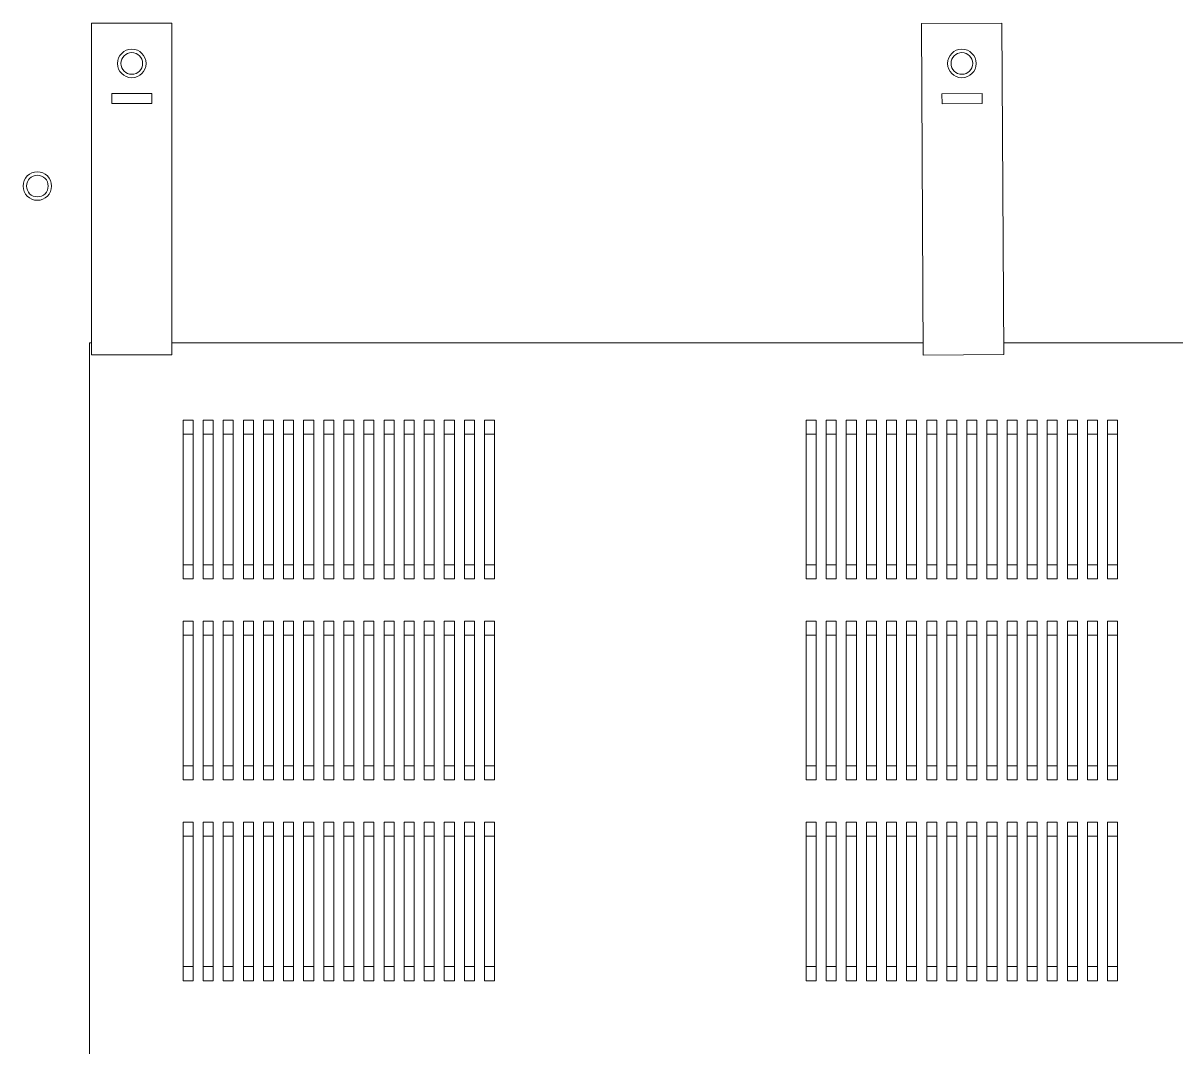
# Model space of a CAD drawing. Extents: x 758840 to 1108724, y -102573 to 143521.
# Drawn here: x 877098.5 to 877385.5, y 66687.6 to 66942.7 of the extents above; entities that cross this region are included whole.
import ezdxf

# ---------------------------------------------------------------- set-up
doc = ezdxf.new("R2010")
doc.units = 0
doc.header["$LTSCALE"] = 1000
doc.header["$MEASUREMENT"] = 0
doc.layers.add('02电气-设备', color=255, linetype='Continuous')

# ---------------------------------------------------------------- blocks, each defined once
blk = doc.blocks.new('低压总进线柜')
at = {"linetype": 'Continuous', "lineweight": 15}
for p, q in [((610.5, 510), (630.5, 510)), ((610.5, 427.5), (610.5, 510)), ((630.5, 510), (630.5, 427.5)), ((816.94, 509.94), (836.94, 510.06)), ((817.4, 427.45), (816.94, 509.94)), ((836.94, 510.06), (837.4, 427.56)), ((615.5, 492.5), (625.5, 492.5)), ((615.5, 490), (615.5, 492.5)), ((625.5, 492.5), (625.5, 490)), ((822.04, 492.47), (832.04, 492.53)), ((822.06, 489.97), (822.04, 492.47)), ((832.04, 492.53), (832.06, 490.03)), ((625.5, 490), (615.5, 490)), ((832.06, 490.03), (822.06, 489.97)), ((610, 430.5), (610.5, 430.5)), ((610, 65), (610, 430.5)), ((630.5, 430.5), (817.38, 430.5)), ((837.38, 430.5), (1023.5, 430.5)), ((630.5, 427.5), (610.5, 427.5)), ((837.4, 427.56), (817.4, 427.45)), ((635.75, 411.24), (633.25, 411.24)), ((633.25, 407.74), (633.25, 411.24)), ((635.75, 407.74), (635.75, 411.24)), ((640.75, 411.24), (638.25, 411.24)), ((638.25, 407.74), (638.25, 411.24)), ((640.75, 407.74), (640.75, 411.24)), ((645.75, 411.24), (643.25, 411.24)), ((643.25, 407.74), (643.25, 411.24)), ((645.75, 407.74), (645.75, 411.24)), ((650.75, 411.24), (648.25, 411.24)), ((648.25, 407.74), (648.25, 411.24)), ((650.75, 407.74), (650.75, 411.24)), ((655.75, 411.24), (653.25, 411.24)), ((653.25, 407.74), (653.25, 411.24)), ((655.75, 407.74), (655.75, 411.24)), ((660.75, 411.24), (658.25, 411.24)), ((658.25, 407.74), (658.25, 411.24)), ((660.75, 407.74), (660.75, 411.24)), ((665.75, 411.24), (663.25, 411.24)), ((663.25, 407.74), (663.25, 411.24)), ((665.75, 407.74), (665.75, 411.24)), ((670.75, 411.24), (668.25, 411.24)), ((668.25, 407.74), (668.25, 411.24)), ((670.75, 407.74), (670.75, 411.24)), ((675.75, 411.24), (673.25, 411.24)), ((673.25, 407.74), (673.25, 411.24)), ((675.75, 407.74), (675.75, 411.24)), ((680.75, 411.24), (678.25, 411.24)), ((678.25, 407.74), (678.25, 411.24)), ((680.75, 407.74), (680.75, 411.24)), ((685.75, 411.24), (683.25, 411.24)), ((683.25, 407.74), (683.25, 411.24)), ((685.75, 407.74), (685.75, 411.24)), ((690.75, 411.24), (688.25, 411.24)), ((688.25, 407.74), (688.25, 411.24)), ((690.75, 407.74), (690.75, 411.24)), ((695.75, 411.24), (693.25, 411.24)), ((693.25, 407.74), (693.25, 411.24)), ((695.75, 407.74), (695.75, 411.24)), ((700.75, 411.24), (698.25, 411.24)), ((698.25, 407.74), (698.25, 411.24)), ((700.75, 407.74), (700.75, 411.24)), ((705.75, 411.24), (703.25, 411.24)), ((703.25, 407.74), (703.25, 411.24)), ((705.75, 407.74), (705.75, 411.24)), ((710.75, 411.24), (708.25, 411.24)), ((708.25, 407.74), (708.25, 411.24)), ((710.75, 407.74), (710.75, 411.24)), ((790.75, 411.24), (788.25, 411.24)), ((788.25, 407.74), (788.25, 411.24)), ((790.75, 407.74), (790.75, 411.24)), ((795.75, 411.24), (793.25, 411.24)), ((793.25, 407.74), (793.25, 411.24)), ((795.75, 407.74), (795.75, 411.24)), ((800.75, 411.24), (798.25, 411.24)), ((798.25, 407.74), (798.25, 411.24)), ((800.75, 407.74), (800.75, 411.24)), ((805.75, 411.24), (803.25, 411.24)), ((803.25, 407.74), (803.25, 411.24)), ((805.75, 407.74), (805.75, 411.24)), ((810.75, 411.24), (808.25, 411.24)), ((808.25, 407.74), (808.25, 411.24)), ((810.75, 407.74), (810.75, 411.24)), ((815.75, 411.24), (813.25, 411.24)), ((813.25, 407.74), (813.25, 411.24)), ((815.75, 407.74), (815.75, 411.24)), ((820.75, 411.24), (818.25, 411.24)), ((818.25, 407.74), (818.25, 411.24)), ((820.75, 407.74), (820.75, 411.24)), ((825.75, 411.24), (823.25, 411.24)), ((823.25, 407.74), (823.25, 411.24)), ((825.75, 407.74), (825.75, 411.24)), ((830.75, 411.24), (828.25, 411.24)), ((828.25, 407.74), (828.25, 411.24)), ((830.75, 407.74), (830.75, 411.24)), ((835.75, 411.24), (833.25, 411.24)), ((833.25, 407.74), (833.25, 411.24)), ((835.75, 407.74), (835.75, 411.24)), ((840.75, 411.24), (838.25, 411.24)), ((838.25, 407.74), (838.25, 411.24)), ((840.75, 407.74), (840.75, 411.24)), ((845.75, 411.24), (843.25, 411.24)), ((843.25, 407.74), (843.25, 411.24)), ((845.75, 407.74), (845.75, 411.24)), ((850.75, 411.24), (848.25, 411.24)), ((848.25, 407.74), (848.25, 411.24)), ((850.75, 407.74), (850.75, 411.24)), ((855.75, 411.24), (853.25, 411.24)), ((853.25, 407.74), (853.25, 411.24)), ((855.75, 407.74), (855.75, 411.24)), ((860.75, 411.24), (858.25, 411.24)), ((858.25, 407.74), (858.25, 411.24)), ((860.75, 407.74), (860.75, 411.24)), ((865.75, 411.24), (863.25, 411.24)), ((863.25, 407.74), (863.25, 411.24)), ((865.75, 407.74), (865.75, 411.24)), ((635.75, 407.74), (633.25, 407.74)), ((633.25, 375.26), (633.25, 407.74)), ((635.75, 375.26), (635.75, 407.74)), ((640.75, 407.74), (638.25, 407.74)), ((638.25, 375.26), (638.25, 407.74)), ((640.75, 375.26), (640.75, 407.74)), ((645.75, 407.74), (643.25, 407.74)), ((643.25, 375.26), (643.25, 407.74)), ((645.75, 375.26), (645.75, 407.74)), ((650.75, 407.74), (648.25, 407.74)), ((648.25, 375.26), (648.25, 407.74)), ((650.75, 375.26), (650.75, 407.74)), ((655.75, 407.74), (653.25, 407.74)), ((653.25, 375.26), (653.25, 407.74)), ((655.75, 375.26), (655.75, 407.74)), ((660.75, 407.74), (658.25, 407.74)), ((658.25, 375.26), (658.25, 407.74)), ((660.75, 375.26), (660.75, 407.74)), ((665.75, 407.74), (663.25, 407.74)), ((663.25, 375.26), (663.25, 407.74)), ((665.75, 375.26), (665.75, 407.74)), ((670.75, 407.74), (668.25, 407.74)), ((668.25, 375.26), (668.25, 407.74)), ((670.75, 375.26), (670.75, 407.74)), ((675.75, 407.74), (673.25, 407.74)), ((673.25, 375.26), (673.25, 407.74)), ((675.75, 375.26), (675.75, 407.74)), ((680.75, 407.74), (678.25, 407.74)), ((678.25, 375.26), (678.25, 407.74)), ((680.75, 375.26), (680.75, 407.74)), ((685.75, 407.74), (683.25, 407.74)), ((683.25, 375.26), (683.25, 407.74)), ((685.75, 375.26), (685.75, 407.74)), ((690.75, 407.74), (688.25, 407.74)), ((688.25, 375.26), (688.25, 407.74)), ((690.75, 375.26), (690.75, 407.74)), ((695.75, 407.74), (693.25, 407.74)), ((693.25, 375.26), (693.25, 407.74)), ((695.75, 375.26), (695.75, 407.74)), ((700.75, 407.74), (698.25, 407.74)), ((698.25, 375.26), (698.25, 407.74)), ((700.75, 375.26), (700.75, 407.74)), ((705.75, 407.74), (703.25, 407.74)), ((703.25, 375.26), (703.25, 407.74)), ((705.75, 375.26), (705.75, 407.74)), ((710.75, 407.74), (708.25, 407.74)), ((708.25, 375.26), (708.25, 407.74)), ((710.75, 375.26), (710.75, 407.74)), ((790.75, 407.74), (788.25, 407.74)), ((788.25, 375.26), (788.25, 407.74)), ((790.75, 375.26), (790.75, 407.74)), ((795.75, 407.74), (793.25, 407.74)), ((793.25, 375.26), (793.25, 407.74)), ((795.75, 375.26), (795.75, 407.74)), ((800.75, 407.74), (798.25, 407.74)), ((798.25, 375.26), (798.25, 407.74)), ((800.75, 375.26), (800.75, 407.74)), ((805.75, 407.74), (803.25, 407.74)), ((803.25, 375.26), (803.25, 407.74)), ((805.75, 375.26), (805.75, 407.74)), ((810.75, 407.74), (808.25, 407.74)), ((808.25, 375.26), (808.25, 407.74)), ((810.75, 375.26), (810.75, 407.74)), ((815.75, 407.74), (813.25, 407.74)), ((813.25, 375.26), (813.25, 407.74)), ((815.75, 375.26), (815.75, 407.74)), ((820.75, 407.74), (818.25, 407.74)), ((818.25, 375.26), (818.25, 407.74)), ((820.75, 375.26), (820.75, 407.74)), ((825.75, 407.74), (823.25, 407.74)), ((823.25, 375.26), (823.25, 407.74)), ((825.75, 375.26), (825.75, 407.74)), ((830.75, 407.74), (828.25, 407.74)), ((828.25, 375.26), (828.25, 407.74)), ((830.75, 375.26), (830.75, 407.74)), ((835.75, 407.74), (833.25, 407.74)), ((833.25, 375.26), (833.25, 407.74)), ((835.75, 375.26), (835.75, 407.74)), ((840.75, 407.74), (838.25, 407.74)), ((838.25, 375.26), (838.25, 407.74)), ((840.75, 375.26), (840.75, 407.74)), ((845.75, 407.74), (843.25, 407.74)), ((843.25, 375.26), (843.25, 407.74)), ((845.75, 375.26), (845.75, 407.74)), ((850.75, 407.74), (848.25, 407.74)), ((848.25, 375.26), (848.25, 407.74)), ((850.75, 375.26), (850.75, 407.74)), ((855.75, 407.74), (853.25, 407.74)), ((853.25, 375.26), (853.25, 407.74)), ((855.75, 375.26), (855.75, 407.74)), ((860.75, 407.74), (858.25, 407.74)), ((858.25, 375.26), (858.25, 407.74)), ((860.75, 375.26), (860.75, 407.74)), ((865.75, 407.74), (863.25, 407.74)), ((863.25, 375.26), (863.25, 407.74)), ((865.75, 375.26), (865.75, 407.74)), ((635.75, 375.26), (633.25, 375.26)), ((633.25, 371.76), (633.25, 375.26)), ((635.75, 371.76), (635.75, 375.26)), ((640.75, 375.26), (638.25, 375.26)), ((638.25, 371.76), (638.25, 375.26)), ((640.75, 371.76), (640.75, 375.26)), ((645.75, 375.26), (643.25, 375.26)), ((643.25, 371.76), (643.25, 375.26)), ((645.75, 371.76), (645.75, 375.26)), ((650.75, 375.26), (648.25, 375.26)), ((648.25, 371.76), (648.25, 375.26)), ((650.75, 371.76), (650.75, 375.26)), ((655.75, 375.26), (653.25, 375.26)), ((653.25, 371.76), (653.25, 375.26)), ((655.75, 371.76), (655.75, 375.26)), ((660.75, 375.26), (658.25, 375.26)), ((658.25, 371.76), (658.25, 375.26)), ((660.75, 371.76), (660.75, 375.26)), ((665.75, 375.26), (663.25, 375.26)), ((663.25, 371.76), (663.25, 375.26)), ((665.75, 371.76), (665.75, 375.26)), ((670.75, 375.26), (668.25, 375.26)), ((668.25, 371.76), (668.25, 375.26)), ((670.75, 371.76), (670.75, 375.26)), ((675.75, 375.26), (673.25, 375.26)), ((673.25, 371.76), (673.25, 375.26)), ((675.75, 371.76), (675.75, 375.26)), ((680.75, 375.26), (678.25, 375.26)), ((678.25, 371.76), (678.25, 375.26)), ((680.75, 371.76), (680.75, 375.26)), ((685.75, 375.26), (683.25, 375.26)), ((683.25, 371.76), (683.25, 375.26)), ((685.75, 371.76), (685.75, 375.26)), ((690.75, 375.26), (688.25, 375.26)), ((688.25, 371.76), (688.25, 375.26)), ((690.75, 371.76), (690.75, 375.26)), ((695.75, 375.26), (693.25, 375.26)), ((693.25, 371.76), (693.25, 375.26)), ((695.75, 371.76), (695.75, 375.26)), ((700.75, 375.26), (698.25, 375.26)), ((698.25, 371.76), (698.25, 375.26)), ((700.75, 371.76), (700.75, 375.26)), ((705.75, 375.26), (703.25, 375.26)), ((703.25, 371.76), (703.25, 375.26)), ((705.75, 371.76), (705.75, 375.26)), ((710.75, 375.26), (708.25, 375.26)), ((708.25, 371.76), (708.25, 375.26)), ((710.75, 371.76), (710.75, 375.26)), ((790.75, 375.26), (788.25, 375.26)), ((788.25, 371.76), (788.25, 375.26)), ((790.75, 371.76), (790.75, 375.26)), ((795.75, 375.26), (793.25, 375.26)), ((793.25, 371.76), (793.25, 375.26)), ((795.75, 371.76), (795.75, 375.26)), ((800.75, 375.26), (798.25, 375.26)), ((798.25, 371.76), (798.25, 375.26)), ((800.75, 371.76), (800.75, 375.26)), ((805.75, 375.26), (803.25, 375.26)), ((803.25, 371.76), (803.25, 375.26)), ((805.75, 371.76), (805.75, 375.26)), ((810.75, 375.26), (808.25, 375.26)), ((808.25, 371.76), (808.25, 375.26)), ((810.75, 371.76), (810.75, 375.26)), ((815.75, 375.26), (813.25, 375.26)), ((813.25, 371.76), (813.25, 375.26)), ((815.75, 371.76), (815.75, 375.26)), ((820.75, 375.26), (818.25, 375.26)), ((818.25, 371.76), (818.25, 375.26)), ((820.75, 371.76), (820.75, 375.26)), ((825.75, 375.26), (823.25, 375.26)), ((823.25, 371.76), (823.25, 375.26)), ((825.75, 371.76), (825.75, 375.26)), ((830.75, 375.26), (828.25, 375.26)), ((828.25, 371.76), (828.25, 375.26)), ((830.75, 371.76), (830.75, 375.26)), ((835.75, 375.26), (833.25, 375.26)), ((833.25, 371.76), (833.25, 375.26)), ((835.75, 371.76), (835.75, 375.26)), ((840.75, 375.26), (838.25, 375.26)), ((838.25, 371.76), (838.25, 375.26)), ((840.75, 371.76), (840.75, 375.26)), ((845.75, 375.26), (843.25, 375.26)), ((843.25, 371.76), (843.25, 375.26)), ((845.75, 371.76), (845.75, 375.26)), ((850.75, 375.26), (848.25, 375.26)), ((848.25, 371.76), (848.25, 375.26)), ((850.75, 371.76), (850.75, 375.26)), ((855.75, 375.26), (853.25, 375.26)), ((853.25, 371.76), (853.25, 375.26)), ((855.75, 371.76), (855.75, 375.26)), ((860.75, 375.26), (858.25, 375.26)), ((858.25, 371.76), (858.25, 375.26)), ((860.75, 371.76), (860.75, 375.26)), ((865.75, 375.26), (863.25, 375.26)), ((863.25, 371.76), (863.25, 375.26)), ((865.75, 371.76), (865.75, 375.26)), ((633.25, 371.76), (635.75, 371.76)), ((638.25, 371.76), (640.75, 371.76)), ((643.25, 371.76), (645.75, 371.76)), ((648.25, 371.76), (650.75, 371.76)), ((653.25, 371.76), (655.75, 371.76)), ((658.25, 371.76), (660.75, 371.76)), ((663.25, 371.76), (665.75, 371.76)), ((668.25, 371.76), (670.75, 371.76)), ((673.25, 371.76), (675.75, 371.76)), ((678.25, 371.76), (680.75, 371.76)), ((683.25, 371.76), (685.75, 371.76)), ((688.25, 371.76), (690.75, 371.76)), ((693.25, 371.76), (695.75, 371.76)), ((698.25, 371.76), (700.75, 371.76)), ((703.25, 371.76), (705.75, 371.76)), ((708.25, 371.76), (710.75, 371.76)), ((788.25, 371.76), (790.75, 371.76)), ((793.25, 371.76), (795.75, 371.76)), ((798.25, 371.76), (800.75, 371.76)), ((803.25, 371.76), (805.75, 371.76)), ((808.25, 371.76), (810.75, 371.76)), ((813.25, 371.76), (815.75, 371.76)), ((818.25, 371.76), (820.75, 371.76)), ((823.25, 371.76), (825.75, 371.76)), ((828.25, 371.76), (830.75, 371.76)), ((833.25, 371.76), (835.75, 371.76)), ((838.25, 371.76), (840.75, 371.76)), ((843.25, 371.76), (845.75, 371.76)), ((848.25, 371.76), (850.75, 371.76)), ((853.25, 371.76), (855.75, 371.76)), ((858.25, 371.76), (860.75, 371.76)), ((863.25, 371.76), (865.75, 371.76)), ((633.25, 357.74), (633.25, 361.24)), ((635.75, 361.24), (633.25, 361.24)), ((635.75, 357.74), (635.75, 361.24)), ((638.25, 357.74), (638.25, 361.24)), ((640.75, 361.24), (638.25, 361.24)), ((640.75, 357.74), (640.75, 361.24)), ((643.25, 357.74), (643.25, 361.24)), ((645.75, 361.24), (643.25, 361.24)), ((645.75, 357.74), (645.75, 361.24)), ((648.25, 357.74), (648.25, 361.24)), ((650.75, 361.24), (648.25, 361.24)), ((650.75, 357.74), (650.75, 361.24)), ((653.25, 357.74), (653.25, 361.24)), ((655.75, 361.24), (653.25, 361.24)), ((655.75, 357.74), (655.75, 361.24)), ((658.25, 357.74), (658.25, 361.24)), ((660.75, 361.24), (658.25, 361.24)), ((660.75, 357.74), (660.75, 361.24)), ((663.25, 357.74), (663.25, 361.24)), ((665.75, 361.24), (663.25, 361.24)), ((665.75, 357.74), (665.75, 361.24)), ((668.25, 357.74), (668.25, 361.24)), ((670.75, 361.24), (668.25, 361.24)), ((670.75, 357.74), (670.75, 361.24)), ((673.25, 357.74), (673.25, 361.24)), ((675.75, 361.24), (673.25, 361.24)), ((675.75, 357.74), (675.75, 361.24)), ((678.25, 357.74), (678.25, 361.24)), ((680.75, 361.24), (678.25, 361.24)), ((680.75, 357.74), (680.75, 361.24)), ((683.25, 357.74), (683.25, 361.24)), ((685.75, 361.24), (683.25, 361.24)), ((685.75, 357.74), (685.75, 361.24)), ((688.25, 357.74), (688.25, 361.24)), ((690.75, 361.24), (688.25, 361.24)), ((690.75, 357.74), (690.75, 361.24)), ((695.75, 361.24), (693.25, 361.24)), ((693.25, 357.74), (693.25, 361.24)), ((695.75, 357.74), (695.75, 361.24)), ((700.75, 361.24), (698.25, 361.24)), ((698.25, 357.74), (698.25, 361.24)), ((700.75, 357.74), (700.75, 361.24)), ((705.75, 361.24), (703.25, 361.24)), ((703.25, 357.74), (703.25, 361.24)), ((705.75, 357.74), (705.75, 361.24)), ((710.75, 361.24), (708.25, 361.24)), ((708.25, 357.74), (708.25, 361.24)), ((710.75, 357.74), (710.75, 361.24)), ((790.75, 361.24), (788.25, 361.24)), ((788.25, 357.74), (788.25, 361.24)), ((790.75, 357.74), (790.75, 361.24)), ((795.75, 361.24), (793.25, 361.24)), ((793.25, 357.74), (793.25, 361.24)), ((795.75, 357.74), (795.75, 361.24)), ((800.75, 361.24), (798.25, 361.24)), ((798.25, 357.74), (798.25, 361.24)), ((800.75, 357.74), (800.75, 361.24)), ((805.75, 361.24), (803.25, 361.24)), ((803.25, 357.74), (803.25, 361.24)), ((805.75, 357.74), (805.75, 361.24)), ((810.75, 361.24), (808.25, 361.24)), ((808.25, 357.74), (808.25, 361.24)), ((810.75, 357.74), (810.75, 361.24)), ((815.75, 361.24), (813.25, 361.24)), ((813.25, 357.74), (813.25, 361.24)), ((815.75, 357.74), (815.75, 361.24)), ((820.75, 361.24), (818.25, 361.24)), ((818.25, 357.74), (818.25, 361.24)), ((820.75, 357.74), (820.75, 361.24)), ((825.75, 361.24), (823.25, 361.24)), ((823.25, 357.74), (823.25, 361.24)), ((825.75, 357.74), (825.75, 361.24)), ((830.75, 361.24), (828.25, 361.24)), ((828.25, 357.74), (828.25, 361.24)), ((830.75, 357.74), (830.75, 361.24)), ((835.75, 361.24), (833.25, 361.24)), ((833.25, 357.74), (833.25, 361.24)), ((835.75, 357.74), (835.75, 361.24)), ((840.75, 361.24), (838.25, 361.24)), ((838.25, 357.74), (838.25, 361.24)), ((840.75, 357.74), (840.75, 361.24)), ((845.75, 361.24), (843.25, 361.24)), ((843.25, 357.74), (843.25, 361.24)), ((845.75, 357.74), (845.75, 361.24)), ((850.75, 361.24), (848.25, 361.24)), ((848.25, 357.74), (848.25, 361.24)), ((850.75, 357.74), (850.75, 361.24)), ((855.75, 361.24), (853.25, 361.24)), ((853.25, 357.74), (853.25, 361.24)), ((855.75, 357.74), (855.75, 361.24)), ((860.75, 361.24), (858.25, 361.24)), ((858.25, 357.74), (858.25, 361.24)), ((860.75, 357.74), (860.75, 361.24)), ((865.75, 361.24), (863.25, 361.24)), ((863.25, 357.74), (863.25, 361.24)), ((865.75, 357.74), (865.75, 361.24)), ((635.75, 357.74), (633.25, 357.74)), ((633.25, 325.26), (633.25, 357.74)), ((635.75, 325.26), (635.75, 357.74)), ((640.75, 357.74), (638.25, 357.74)), ((638.25, 325.26), (638.25, 357.74)), ((640.75, 325.26), (640.75, 357.74)), ((645.75, 357.74), (643.25, 357.74)), ((643.25, 325.26), (643.25, 357.74)), ((645.75, 325.26), (645.75, 357.74)), ((650.75, 357.74), (648.25, 357.74)), ((648.25, 325.26), (648.25, 357.74)), ((650.75, 325.26), (650.75, 357.74)), ((655.75, 357.74), (653.25, 357.74)), ((653.25, 325.26), (653.25, 357.74)), ((655.75, 325.26), (655.75, 357.74)), ((660.75, 357.74), (658.25, 357.74)), ((658.25, 325.26), (658.25, 357.74)), ((660.75, 325.26), (660.75, 357.74)), ((665.75, 357.74), (663.25, 357.74)), ((663.25, 325.26), (663.25, 357.74)), ((665.75, 325.26), (665.75, 357.74)), ((670.75, 357.74), (668.25, 357.74)), ((668.25, 325.26), (668.25, 357.74)), ((670.75, 325.26), (670.75, 357.74)), ((675.75, 357.74), (673.25, 357.74)), ((673.25, 325.26), (673.25, 357.74)), ((675.75, 325.26), (675.75, 357.74)), ((680.75, 357.74), (678.25, 357.74)), ((678.25, 325.26), (678.25, 357.74)), ((680.75, 325.26), (680.75, 357.74)), ((685.75, 357.74), (683.25, 357.74)), ((683.25, 325.26), (683.25, 357.74)), ((685.75, 325.26), (685.75, 357.74)), ((690.75, 357.74), (688.25, 357.74)), ((688.25, 325.26), (688.25, 357.74)), ((690.75, 325.26), (690.75, 357.74)), ((695.75, 357.74), (693.25, 357.74)), ((693.25, 325.26), (693.25, 357.74)), ((695.75, 325.26), (695.75, 357.74)), ((700.75, 357.74), (698.25, 357.74)), ((698.25, 325.26), (698.25, 357.74)), ((700.75, 325.26), (700.75, 357.74)), ((705.75, 357.74), (703.25, 357.74)), ((703.25, 325.26), (703.25, 357.74)), ((705.75, 325.26), (705.75, 357.74)), ((710.75, 357.74), (708.25, 357.74)), ((708.25, 325.26), (708.25, 357.74)), ((710.75, 325.26), (710.75, 357.74)), ((790.75, 357.74), (788.25, 357.74)), ((788.25, 325.26), (788.25, 357.74)), ((790.75, 325.26), (790.75, 357.74)), ((795.75, 357.74), (793.25, 357.74)), ((793.25, 325.26), (793.25, 357.74)), ((795.75, 325.26), (795.75, 357.74)), ((800.75, 357.74), (798.25, 357.74)), ((798.25, 325.26), (798.25, 357.74)), ((800.75, 325.26), (800.75, 357.74)), ((805.75, 357.74), (803.25, 357.74)), ((803.25, 325.26), (803.25, 357.74)), ((805.75, 325.26), (805.75, 357.74)), ((810.75, 357.74), (808.25, 357.74)), ((808.25, 325.26), (808.25, 357.74)), ((810.75, 325.26), (810.75, 357.74)), ((815.75, 357.74), (813.25, 357.74)), ((813.25, 325.26), (813.25, 357.74)), ((815.75, 325.26), (815.75, 357.74)), ((820.75, 357.74), (818.25, 357.74)), ((818.25, 325.26), (818.25, 357.74)), ((820.75, 325.26), (820.75, 357.74)), ((825.75, 357.74), (823.25, 357.74)), ((823.25, 325.26), (823.25, 357.74)), ((825.75, 325.26), (825.75, 357.74)), ((830.75, 357.74), (828.25, 357.74)), ((828.25, 325.26), (828.25, 357.74)), ((830.75, 325.26), (830.75, 357.74)), ((835.75, 357.74), (833.25, 357.74)), ((833.25, 325.26), (833.25, 357.74)), ((835.75, 325.26), (835.75, 357.74)), ((840.75, 357.74), (838.25, 357.74)), ((838.25, 325.26), (838.25, 357.74)), ((840.75, 325.26), (840.75, 357.74)), ((845.75, 357.74), (843.25, 357.74)), ((843.25, 325.26), (843.25, 357.74)), ((845.75, 325.26), (845.75, 357.74)), ((850.75, 357.74), (848.25, 357.74)), ((848.25, 325.26), (848.25, 357.74)), ((850.75, 325.26), (850.75, 357.74)), ((855.75, 357.74), (853.25, 357.74)), ((853.25, 325.26), (853.25, 357.74)), ((855.75, 325.26), (855.75, 357.74)), ((860.75, 357.74), (858.25, 357.74)), ((858.25, 325.26), (858.25, 357.74)), ((860.75, 325.26), (860.75, 357.74)), ((865.75, 357.74), (863.25, 357.74)), ((863.25, 325.26), (863.25, 357.74)), ((865.75, 325.26), (865.75, 357.74)), ((635.75, 325.26), (633.25, 325.26)), ((633.25, 321.76), (633.25, 325.26)), ((635.75, 321.76), (635.75, 325.26)), ((640.75, 325.26), (638.25, 325.26)), ((638.25, 321.76), (638.25, 325.26)), ((640.75, 321.76), (640.75, 325.26)), ((645.75, 325.26), (643.25, 325.26)), ((643.25, 321.76), (643.25, 325.26)), ((645.75, 321.76), (645.75, 325.26)), ((650.75, 325.26), (648.25, 325.26)), ((648.25, 321.76), (648.25, 325.26)), ((650.75, 321.76), (650.75, 325.26)), ((655.75, 325.26), (653.25, 325.26)), ((653.25, 321.76), (653.25, 325.26)), ((655.75, 321.76), (655.75, 325.26)), ((660.75, 325.26), (658.25, 325.26)), ((658.25, 321.76), (658.25, 325.26)), ((660.75, 321.76), (660.75, 325.26)), ((665.75, 325.26), (663.25, 325.26)), ((663.25, 321.76), (663.25, 325.26)), ((665.75, 321.76), (665.75, 325.26)), ((670.75, 325.26), (668.25, 325.26)), ((668.25, 321.76), (668.25, 325.26)), ((670.75, 321.76), (670.75, 325.26)), ((675.75, 325.26), (673.25, 325.26)), ((673.25, 321.76), (673.25, 325.26)), ((675.75, 321.76), (675.75, 325.26)), ((680.75, 325.26), (678.25, 325.26)), ((678.25, 321.76), (678.25, 325.26)), ((680.75, 321.76), (680.75, 325.26)), ((685.75, 325.26), (683.25, 325.26)), ((683.25, 321.76), (683.25, 325.26)), ((685.75, 321.76), (685.75, 325.26)), ((690.75, 325.26), (688.25, 325.26)), ((688.25, 321.76), (688.25, 325.26)), ((690.75, 321.76), (690.75, 325.26)), ((695.75, 325.26), (693.25, 325.26)), ((693.25, 321.76), (693.25, 325.26)), ((695.75, 321.76), (695.75, 325.26)), ((700.75, 325.26), (698.25, 325.26)), ((698.25, 321.76), (698.25, 325.26)), ((700.75, 321.76), (700.75, 325.26)), ((705.75, 325.26), (703.25, 325.26)), ((703.25, 321.76), (703.25, 325.26)), ((705.75, 321.76), (705.75, 325.26)), ((710.75, 325.26), (708.25, 325.26)), ((708.25, 321.76), (708.25, 325.26)), ((710.75, 321.76), (710.75, 325.26)), ((790.75, 325.26), (788.25, 325.26)), ((788.25, 321.76), (788.25, 325.26)), ((790.75, 321.76), (790.75, 325.26)), ((795.75, 325.26), (793.25, 325.26)), ((793.25, 321.76), (793.25, 325.26)), ((795.75, 321.76), (795.75, 325.26)), ((800.75, 325.26), (798.25, 325.26)), ((798.25, 321.76), (798.25, 325.26)), ((800.75, 321.76), (800.75, 325.26)), ((805.75, 325.26), (803.25, 325.26)), ((803.25, 321.76), (803.25, 325.26)), ((805.75, 321.76), (805.75, 325.26)), ((810.75, 325.26), (808.25, 325.26)), ((808.25, 321.76), (808.25, 325.26)), ((810.75, 321.76), (810.75, 325.26)), ((815.75, 325.26), (813.25, 325.26)), ((813.25, 321.76), (813.25, 325.26)), ((815.75, 321.76), (815.75, 325.26)), ((820.75, 325.26), (818.25, 325.26)), ((818.25, 321.76), (818.25, 325.26)), ((820.75, 321.76), (820.75, 325.26)), ((825.75, 325.26), (823.25, 325.26)), ((823.25, 321.76), (823.25, 325.26)), ((825.75, 321.76), (825.75, 325.26)), ((830.75, 325.26), (828.25, 325.26)), ((828.25, 321.76), (828.25, 325.26)), ((830.75, 321.76), (830.75, 325.26)), ((835.75, 325.26), (833.25, 325.26)), ((833.25, 321.76), (833.25, 325.26)), ((835.75, 321.76), (835.75, 325.26)), ((840.75, 325.26), (838.25, 325.26)), ((838.25, 321.76), (838.25, 325.26)), ((840.75, 321.76), (840.75, 325.26)), ((845.75, 325.26), (843.25, 325.26)), ((843.25, 321.76), (843.25, 325.26)), ((845.75, 321.76), (845.75, 325.26)), ((850.75, 325.26), (848.25, 325.26)), ((848.25, 321.76), (848.25, 325.26)), ((850.75, 321.76), (850.75, 325.26)), ((855.75, 325.26), (853.25, 325.26)), ((853.25, 321.76), (853.25, 325.26)), ((855.75, 321.76), (855.75, 325.26)), ((860.75, 325.26), (858.25, 325.26)), ((858.25, 321.76), (858.25, 325.26)), ((860.75, 321.76), (860.75, 325.26)), ((865.75, 325.26), (863.25, 325.26)), ((863.25, 321.76), (863.25, 325.26)), ((865.75, 321.76), (865.75, 325.26)), ((633.25, 321.76), (635.75, 321.76)), ((638.25, 321.76), (640.75, 321.76)), ((643.25, 321.76), (645.75, 321.76)), ((648.25, 321.76), (650.75, 321.76)), ((653.25, 321.76), (655.75, 321.76)), ((658.25, 321.76), (660.75, 321.76)), ((663.25, 321.76), (665.75, 321.76)), ((668.25, 321.76), (670.75, 321.76)), ((673.25, 321.76), (675.75, 321.76)), ((678.25, 321.76), (680.75, 321.76)), ((683.25, 321.76), (685.75, 321.76)), ((688.25, 321.76), (690.75, 321.76)), ((693.25, 321.76), (695.75, 321.76)), ((698.25, 321.76), (700.75, 321.76)), ((703.25, 321.76), (705.75, 321.76)), ((708.25, 321.76), (710.75, 321.76)), ((788.25, 321.76), (790.75, 321.76)), ((793.25, 321.76), (795.75, 321.76)), ((798.25, 321.76), (800.75, 321.76)), ((803.25, 321.76), (805.75, 321.76)), ((808.25, 321.76), (810.75, 321.76)), ((813.25, 321.76), (815.75, 321.76)), ((818.25, 321.76), (820.75, 321.76)), ((823.25, 321.76), (825.75, 321.76)), ((828.25, 321.76), (830.75, 321.76)), ((833.25, 321.76), (835.75, 321.76)), ((838.25, 321.76), (840.75, 321.76)), ((843.25, 321.76), (845.75, 321.76)), ((848.25, 321.76), (850.75, 321.76)), ((853.25, 321.76), (855.75, 321.76)), ((858.25, 321.76), (860.75, 321.76)), ((863.25, 321.76), (865.75, 321.76)), ((633.25, 307.74), (633.25, 311.24)), ((635.75, 311.24), (633.25, 311.24)), ((635.75, 307.74), (635.75, 311.24)), ((638.25, 307.74), (638.25, 311.24)), ((640.75, 311.24), (638.25, 311.24)), ((640.75, 307.74), (640.75, 311.24)), ((643.25, 307.74), (643.25, 311.24)), ((645.75, 311.24), (643.25, 311.24)), ((645.75, 307.74), (645.75, 311.24)), ((648.25, 307.74), (648.25, 311.24)), ((650.75, 311.24), (648.25, 311.24)), ((650.75, 307.74), (650.75, 311.24)), ((653.25, 307.74), (653.25, 311.24)), ((655.75, 311.24), (653.25, 311.24)), ((655.75, 307.74), (655.75, 311.24)), ((658.25, 307.74), (658.25, 311.24)), ((660.75, 311.24), (658.25, 311.24)), ((660.75, 307.74), (660.75, 311.24)), ((663.25, 307.74), (663.25, 311.24)), ((665.75, 311.24), (663.25, 311.24)), ((665.75, 307.74), (665.75, 311.24)), ((668.25, 307.74), (668.25, 311.24)), ((670.75, 311.24), (668.25, 311.24)), ((670.75, 307.74), (670.75, 311.24)), ((673.25, 307.74), (673.25, 311.24)), ((675.75, 311.24), (673.25, 311.24)), ((675.75, 307.74), (675.75, 311.24)), ((678.25, 307.74), (678.25, 311.24)), ((680.75, 311.24), (678.25, 311.24)), ((680.75, 307.74), (680.75, 311.24)), ((683.25, 307.74), (683.25, 311.24)), ((685.75, 311.24), (683.25, 311.24)), ((685.75, 307.74), (685.75, 311.24)), ((688.25, 307.74), (688.25, 311.24)), ((690.75, 311.24), (688.25, 311.24)), ((690.75, 307.74), (690.75, 311.24)), ((693.25, 307.74), (693.25, 311.24)), ((695.75, 311.24), (693.25, 311.24)), ((695.75, 307.74), (695.75, 311.24)), ((698.25, 307.74), (698.25, 311.24)), ((700.75, 311.24), (698.25, 311.24)), ((700.75, 307.74), (700.75, 311.24)), ((703.25, 307.74), (703.25, 311.24)), ((705.75, 311.24), (703.25, 311.24)), ((705.75, 307.74), (705.75, 311.24)), ((708.25, 307.74), (708.25, 311.24)), ((710.75, 311.24), (708.25, 311.24)), ((710.75, 307.74), (710.75, 311.24)), ((790.75, 311.24), (788.25, 311.24)), ((788.25, 307.74), (788.25, 311.24)), ((790.75, 307.74), (790.75, 311.24)), ((795.75, 311.24), (793.25, 311.24)), ((793.25, 307.74), (793.25, 311.24)), ((795.75, 307.74), (795.75, 311.24)), ((800.75, 311.24), (798.25, 311.24)), ((798.25, 307.74), (798.25, 311.24)), ((800.75, 307.74), (800.75, 311.24)), ((805.75, 311.24), (803.25, 311.24)), ((803.25, 307.74), (803.25, 311.24)), ((805.75, 307.74), (805.75, 311.24)), ((810.75, 311.24), (808.25, 311.24)), ((808.25, 307.74), (808.25, 311.24)), ((810.75, 307.74), (810.75, 311.24)), ((815.75, 311.24), (813.25, 311.24)), ((813.25, 307.74), (813.25, 311.24)), ((815.75, 307.74), (815.75, 311.24)), ((820.75, 311.24), (818.25, 311.24)), ((818.25, 307.74), (818.25, 311.24)), ((820.75, 307.74), (820.75, 311.24)), ((823.25, 307.74), (823.25, 311.24)), ((825.75, 311.24), (823.25, 311.24)), ((825.75, 307.74), (825.75, 311.24)), ((830.75, 311.24), (828.25, 311.24)), ((828.25, 307.74), (828.25, 311.24)), ((830.75, 307.74), (830.75, 311.24)), ((835.75, 311.24), (833.25, 311.24)), ((833.25, 307.74), (833.25, 311.24)), ((835.75, 307.74), (835.75, 311.24)), ((840.75, 311.24), (838.25, 311.24)), ((838.25, 307.74), (838.25, 311.24)), ((840.75, 307.74), (840.75, 311.24)), ((845.75, 311.24), (843.25, 311.24)), ((843.25, 307.74), (843.25, 311.24)), ((845.75, 307.74), (845.75, 311.24)), ((850.75, 311.24), (848.25, 311.24)), ((848.25, 307.74), (848.25, 311.24)), ((850.75, 307.74), (850.75, 311.24)), ((855.75, 311.24), (853.25, 311.24)), ((853.25, 307.74), (853.25, 311.24)), ((855.75, 307.74), (855.75, 311.24)), ((860.75, 311.24), (858.25, 311.24)), ((858.25, 307.74), (858.25, 311.24)), ((860.75, 307.74), (860.75, 311.24)), ((865.75, 311.24), (863.25, 311.24)), ((863.25, 307.74), (863.25, 311.24)), ((865.75, 307.74), (865.75, 311.24)), ((635.75, 307.74), (633.25, 307.74)), ((633.25, 275.26), (633.25, 307.74)), ((635.75, 275.26), (635.75, 307.74)), ((640.75, 307.74), (638.25, 307.74)), ((638.25, 275.26), (638.25, 307.74)), ((640.75, 275.26), (640.75, 307.74)), ((645.75, 307.74), (643.25, 307.74)), ((643.25, 275.26), (643.25, 307.74)), ((645.75, 275.26), (645.75, 307.74)), ((650.75, 307.74), (648.25, 307.74)), ((648.25, 275.26), (648.25, 307.74)), ((650.75, 275.26), (650.75, 307.74)), ((655.75, 307.74), (653.25, 307.74)), ((653.25, 275.26), (653.25, 307.74)), ((655.75, 275.26), (655.75, 307.74)), ((660.75, 307.74), (658.25, 307.74)), ((658.25, 275.26), (658.25, 307.74)), ((660.75, 275.26), (660.75, 307.74)), ((665.75, 307.74), (663.25, 307.74)), ((663.25, 275.26), (663.25, 307.74)), ((665.75, 275.26), (665.75, 307.74)), ((670.75, 307.74), (668.25, 307.74)), ((668.25, 275.26), (668.25, 307.74)), ((670.75, 275.26), (670.75, 307.74)), ((675.75, 307.74), (673.25, 307.74)), ((673.25, 275.26), (673.25, 307.74)), ((675.75, 275.26), (675.75, 307.74)), ((680.75, 307.74), (678.25, 307.74)), ((678.25, 275.26), (678.25, 307.74)), ((680.75, 275.26), (680.75, 307.74)), ((685.75, 307.74), (683.25, 307.74)), ((683.25, 275.26), (683.25, 307.74)), ((685.75, 275.26), (685.75, 307.74)), ((690.75, 307.74), (688.25, 307.74)), ((688.25, 275.26), (688.25, 307.74)), ((690.75, 275.26), (690.75, 307.74)), ((695.75, 307.74), (693.25, 307.74)), ((693.25, 275.26), (693.25, 307.74)), ((695.75, 275.26), (695.75, 307.74)), ((700.75, 307.74), (698.25, 307.74)), ((698.25, 275.26), (698.25, 307.74)), ((700.75, 275.26), (700.75, 307.74)), ((705.75, 307.74), (703.25, 307.74)), ((703.25, 275.26), (703.25, 307.74)), ((705.75, 275.26), (705.75, 307.74)), ((710.75, 307.74), (708.25, 307.74)), ((708.25, 275.26), (708.25, 307.74)), ((710.75, 275.26), (710.75, 307.74)), ((790.75, 307.74), (788.25, 307.74)), ((788.25, 275.26), (788.25, 307.74)), ((790.75, 275.26), (790.75, 307.74)), ((795.75, 307.74), (793.25, 307.74)), ((793.25, 275.26), (793.25, 307.74)), ((795.75, 275.26), (795.75, 307.74)), ((800.75, 307.74), (798.25, 307.74)), ((798.25, 275.26), (798.25, 307.74)), ((800.75, 275.26), (800.75, 307.74)), ((805.75, 307.74), (803.25, 307.74)), ((803.25, 275.26), (803.25, 307.74)), ((805.75, 275.26), (805.75, 307.74)), ((810.75, 307.74), (808.25, 307.74)), ((808.25, 275.26), (808.25, 307.74)), ((810.75, 275.26), (810.75, 307.74)), ((815.75, 307.74), (813.25, 307.74)), ((813.25, 275.26), (813.25, 307.74)), ((815.75, 275.26), (815.75, 307.74)), ((820.75, 307.74), (818.25, 307.74)), ((818.25, 275.26), (818.25, 307.74)), ((820.75, 275.26), (820.75, 307.74)), ((825.75, 307.74), (823.25, 307.74)), ((823.25, 275.26), (823.25, 307.74)), ((825.75, 275.26), (825.75, 307.74)), ((830.75, 307.74), (828.25, 307.74)), ((828.25, 275.26), (828.25, 307.74)), ((830.75, 275.26), (830.75, 307.74)), ((835.75, 307.74), (833.25, 307.74)), ((833.25, 275.26), (833.25, 307.74)), ((835.75, 275.26), (835.75, 307.74)), ((840.75, 307.74), (838.25, 307.74)), ((838.25, 275.26), (838.25, 307.74)), ((840.75, 275.26), (840.75, 307.74)), ((845.75, 307.74), (843.25, 307.74)), ((843.25, 275.26), (843.25, 307.74)), ((845.75, 275.26), (845.75, 307.74)), ((850.75, 307.74), (848.25, 307.74)), ((848.25, 275.26), (848.25, 307.74)), ((850.75, 275.26), (850.75, 307.74)), ((855.75, 307.74), (853.25, 307.74)), ((853.25, 275.26), (853.25, 307.74)), ((855.75, 275.26), (855.75, 307.74)), ((860.75, 307.74), (858.25, 307.74)), ((858.25, 275.26), (858.25, 307.74)), ((860.75, 275.26), (860.75, 307.74)), ((865.75, 307.74), (863.25, 307.74)), ((863.25, 275.26), (863.25, 307.74)), ((865.75, 275.26), (865.75, 307.74)), ((635.75, 275.26), (633.25, 275.26)), ((633.25, 271.76), (633.25, 275.26)), ((635.75, 271.76), (635.75, 275.26)), ((640.75, 275.26), (638.25, 275.26)), ((638.25, 271.76), (638.25, 275.26)), ((640.75, 271.76), (640.75, 275.26)), ((645.75, 275.26), (643.25, 275.26)), ((643.25, 271.76), (643.25, 275.26)), ((645.75, 271.76), (645.75, 275.26)), ((650.75, 275.26), (648.25, 275.26)), ((648.25, 271.76), (648.25, 275.26)), ((650.75, 271.76), (650.75, 275.26)), ((655.75, 275.26), (653.25, 275.26)), ((653.25, 271.76), (653.25, 275.26)), ((655.75, 271.76), (655.75, 275.26)), ((660.75, 275.26), (658.25, 275.26)), ((658.25, 271.76), (658.25, 275.26)), ((660.75, 271.76), (660.75, 275.26)), ((665.75, 275.26), (663.25, 275.26)), ((663.25, 271.76), (663.25, 275.26)), ((665.75, 271.76), (665.75, 275.26)), ((670.75, 275.26), (668.25, 275.26)), ((668.25, 271.76), (668.25, 275.26)), ((670.75, 271.76), (670.75, 275.26)), ((675.75, 275.26), (673.25, 275.26)), ((673.25, 271.76), (673.25, 275.26)), ((675.75, 271.76), (675.75, 275.26)), ((680.75, 275.26), (678.25, 275.26)), ((678.25, 271.76), (678.25, 275.26)), ((680.75, 271.76), (680.75, 275.26)), ((685.75, 275.26), (683.25, 275.26)), ((683.25, 271.76), (683.25, 275.26)), ((685.75, 271.76), (685.75, 275.26)), ((690.75, 275.26), (688.25, 275.26)), ((688.25, 271.76), (688.25, 275.26)), ((690.75, 271.76), (690.75, 275.26)), ((695.75, 275.26), (693.25, 275.26)), ((693.25, 271.76), (693.25, 275.26)), ((695.75, 271.76), (695.75, 275.26)), ((700.75, 275.26), (698.25, 275.26)), ((698.25, 271.76), (698.25, 275.26)), ((700.75, 271.76), (700.75, 275.26)), ((705.75, 275.26), (703.25, 275.26)), ((703.25, 271.76), (703.25, 275.26)), ((705.75, 271.76), (705.75, 275.26)), ((710.75, 275.26), (708.25, 275.26)), ((708.25, 271.76), (708.25, 275.26)), ((710.75, 271.76), (710.75, 275.26)), ((790.75, 275.26), (788.25, 275.26)), ((788.25, 271.76), (788.25, 275.26)), ((790.75, 271.76), (790.75, 275.26)), ((795.75, 275.26), (793.25, 275.26)), ((793.25, 271.76), (793.25, 275.26)), ((795.75, 271.76), (795.75, 275.26)), ((800.75, 275.26), (798.25, 275.26)), ((798.25, 271.76), (798.25, 275.26)), ((800.75, 271.76), (800.75, 275.26)), ((805.75, 275.26), (803.25, 275.26)), ((803.25, 271.76), (803.25, 275.26)), ((805.75, 271.76), (805.75, 275.26)), ((810.75, 275.26), (808.25, 275.26)), ((808.25, 271.76), (808.25, 275.26)), ((810.75, 271.76), (810.75, 275.26)), ((815.75, 275.26), (813.25, 275.26)), ((813.25, 271.76), (813.25, 275.26)), ((815.75, 271.76), (815.75, 275.26)), ((820.75, 275.26), (818.25, 275.26)), ((818.25, 271.76), (818.25, 275.26)), ((820.75, 271.76), (820.75, 275.26)), ((825.75, 275.26), (823.25, 275.26)), ((823.25, 271.76), (823.25, 275.26)), ((825.75, 271.76), (825.75, 275.26)), ((830.75, 275.26), (828.25, 275.26)), ((828.25, 271.76), (828.25, 275.26)), ((830.75, 271.76), (830.75, 275.26)), ((835.75, 275.26), (833.25, 275.26)), ((833.25, 271.76), (833.25, 275.26)), ((835.75, 271.76), (835.75, 275.26)), ((840.75, 275.26), (838.25, 275.26)), ((838.25, 271.76), (838.25, 275.26)), ((840.75, 271.76), (840.75, 275.26)), ((845.75, 275.26), (843.25, 275.26)), ((843.25, 271.76), (843.25, 275.26)), ((845.75, 271.76), (845.75, 275.26)), ((850.75, 275.26), (848.25, 275.26)), ((848.25, 271.76), (848.25, 275.26)), ((850.75, 271.76), (850.75, 275.26)), ((855.75, 275.26), (853.25, 275.26)), ((853.25, 271.76), (853.25, 275.26)), ((855.75, 271.76), (855.75, 275.26)), ((860.75, 275.26), (858.25, 275.26)), ((858.25, 271.76), (858.25, 275.26)), ((860.75, 271.76), (860.75, 275.26)), ((865.75, 275.26), (863.25, 275.26)), ((863.25, 271.76), (863.25, 275.26)), ((865.75, 271.76), (865.75, 275.26)), ((633.25, 271.76), (635.75, 271.76)), ((638.25, 271.76), (640.75, 271.76)), ((643.25, 271.76), (645.75, 271.76)), ((648.25, 271.76), (650.75, 271.76)), ((653.25, 271.76), (655.75, 271.76)), ((658.25, 271.76), (660.75, 271.76)), ((663.25, 271.76), (665.75, 271.76)), ((668.25, 271.76), (670.75, 271.76)), ((673.25, 271.76), (675.75, 271.76)), ((678.25, 271.76), (680.75, 271.76)), ((683.25, 271.76), (685.75, 271.76)), ((688.25, 271.76), (690.75, 271.76)), ((693.25, 271.76), (695.75, 271.76)), ((698.25, 271.76), (700.75, 271.76)), ((703.25, 271.76), (705.75, 271.76)), ((708.25, 271.76), (710.75, 271.76)), ((788.25, 271.76), (790.75, 271.76)), ((793.25, 271.76), (795.75, 271.76)), ((798.25, 271.76), (800.75, 271.76)), ((803.25, 271.76), (805.75, 271.76)), ((808.25, 271.76), (810.75, 271.76)), ((813.25, 271.76), (815.75, 271.76)), ((818.25, 271.76), (820.75, 271.76)), ((823.25, 271.76), (825.75, 271.76)), ((828.25, 271.76), (830.75, 271.76)), ((833.25, 271.76), (835.75, 271.76)), ((838.25, 271.76), (840.75, 271.76)), ((843.25, 271.76), (845.75, 271.76)), ((848.25, 271.76), (850.75, 271.76)), ((853.25, 271.76), (855.75, 271.76)), ((858.25, 271.76), (860.75, 271.76)), ((863.25, 271.76), (865.75, 271.76))]:
    blk.add_line(p, q, dxfattribs=at)
for centre, radius in [((620.5, 500), 3.55), ((620.5, 500), 2.7), ((827, 500), 3.55), ((827, 500), 2.7), ((597, 469.5), 3.55), ((597, 469.5), 2.7)]:
    blk.add_circle(centre, radius, dxfattribs=at)
blk = doc.blocks.new('BD4-PAL0101-LVPM-07')
at = {"layer": '02电气-设备', "color": 5, "ltscale": 5}
blk.add_blockref('低压总进线柜', (1923530.05, 708973.19), dxfattribs=at)

msp = doc.modelspace()

# ---------------------------------------------------------------- block references
at = {"layer": '02电气-设备'}
msp.add_blockref('BD4-PAL0101-LVPM-07', (-1047025.03, -642540.59), dxfattribs=at)

doc.saveas('drawing.dxf')
